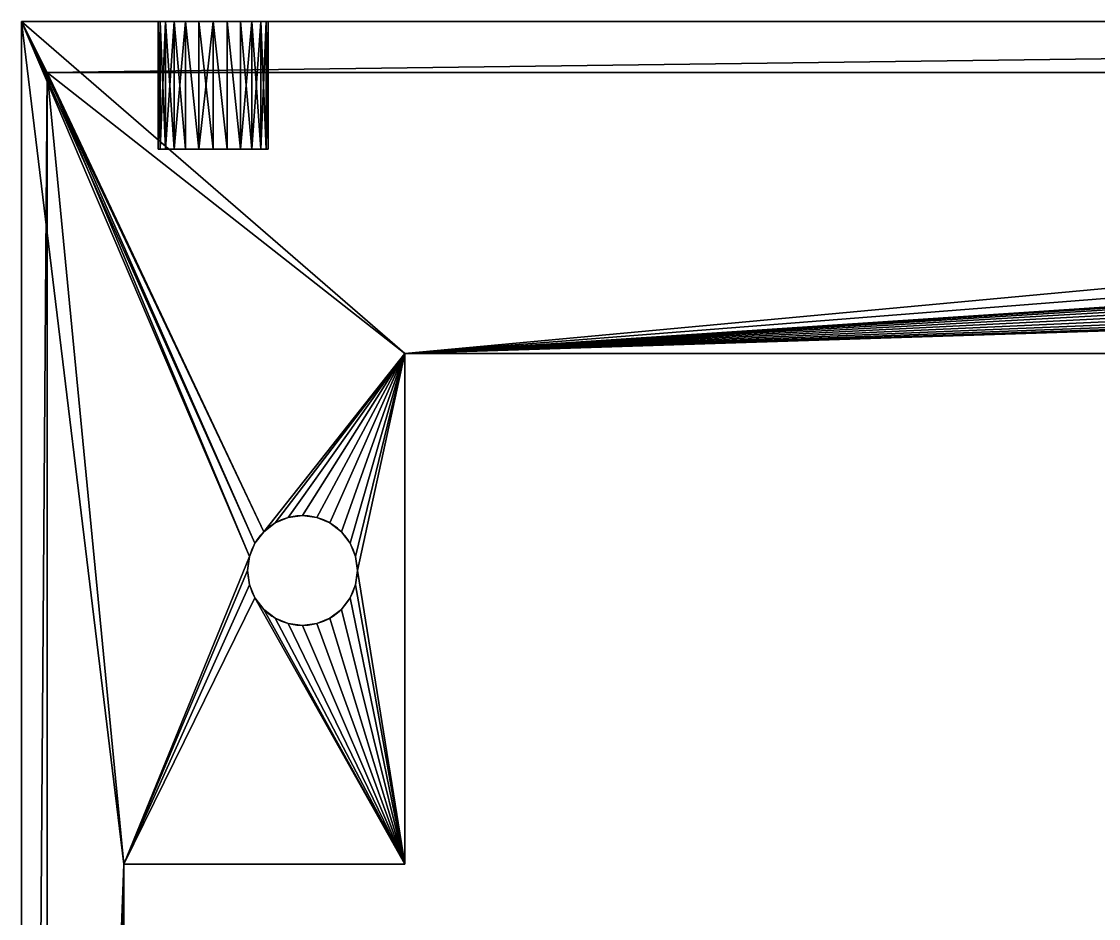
# Model space of a CAD drawing. Extents: x 0 to 155, y -2 to 138.
# Drawn here: x 0 to 42.16, y 103.38 to 138.5 of the extents above; entities that cross this region are included whole.
import ezdxf

# ---------------------------------------------------------------- set-up
doc = ezdxf.new("R2010")
doc.units = 0
doc.header["$LTSCALE"] = 25.4
doc.layers.get('0').update_dxf_attribs({"linetype": 'CONTINUOUS'})

# ---------------------------------------------------------------- blocks, each defined once
blk = doc.blocks.new('DIFFERENZA_1')
at = {"color": 0}
for p, q in [((155, 138.5), (0, 138.5)), ((0, 138.5), (0, 138.5, 16)), ((0, 138.5, 16), (155, 138.5, 16)), ((155, 138.5), (0, 138.5)), ((0, 138.5), (0, -2)), ((0, 138.5, 16), (155, 138.5, 16)), ((0, 138.5, 16), (0, -2, 16)), ((0, 138.5), (0, 138.5, 16)), ((0, 138.5), (0, -2)), ((0, 138.5, 16), (0, -2, 16)), ((5.35, 138.5, 5), (5.35, 133.5, 5)), ((5.35, 138.5, 5), (5.35, 133.5, 5)), ((5.423, 138.5, 5.556), (5.423, 133.5, 5.556)), ((5.423, 138.5, 5.556), (5.423, 133.5, 5.556)), ((5.423, 138.5, 4.444), (5.423, 133.5, 4.444)), ((5.423, 138.5, 4.444), (5.423, 133.5, 4.444)), ((5.638, 138.5, 6.075), (5.638, 133.5, 6.075)), ((5.638, 138.5, 3.925), (5.638, 133.5, 3.925)), ((5.638, 138.5, 6.075), (5.638, 133.5, 6.075)), ((5.638, 138.5, 3.925), (5.638, 133.5, 3.925)), ((5.98, 138.5, 6.52), (5.98, 133.5, 6.52)), ((5.98, 138.5, 6.52), (5.98, 133.5, 6.52)), ((5.98, 138.5, 3.48), (5.98, 133.5, 3.48)), ((5.98, 138.5, 3.48), (5.98, 133.5, 3.48)), ((6.425, 138.5, 6.862), (6.425, 133.5, 6.862)), ((6.425, 138.5, 3.138), (6.425, 133.5, 3.138)), ((6.425, 138.5, 6.862), (6.425, 133.5, 6.862)), ((6.425, 138.5, 3.138), (6.425, 133.5, 3.138)), ((6.944, 138.5, 7.077), (6.944, 133.5, 7.077)), ((6.944, 138.5, 7.077), (6.944, 133.5, 7.077)), ((6.944, 138.5, 2.923), (6.944, 133.5, 2.923)), ((6.944, 138.5, 2.923), (6.944, 133.5, 2.923)), ((7.5, 138.5, 7.15), (7.5, 133.5, 7.15)), ((7.5, 138.5, 7.15), (7.5, 133.5, 7.15)), ((7.5, 138.5, 2.85), (7.5, 133.5, 2.85)), ((7.5, 138.5, 2.85), (7.5, 133.5, 2.85)), ((8.056, 138.5, 2.923), (8.056, 133.5, 2.923)), ((8.056, 138.5, 7.077), (8.056, 133.5, 7.077)), ((8.056, 138.5, 2.923), (8.056, 133.5, 2.923)), ((8.056, 138.5, 7.077), (8.056, 133.5, 7.077)), ((8.575, 138.5, 3.138), (8.575, 133.5, 3.138)), ((8.575, 138.5, 3.138), (8.575, 133.5, 3.138)), ((8.575, 138.5, 6.862), (8.575, 133.5, 6.862)), ((8.575, 138.5, 6.862), (8.575, 133.5, 6.862)), ((9.02, 138.5, 3.48), (9.02, 133.5, 3.48)), ((9.02, 138.5, 3.48), (9.02, 133.5, 3.48)), ((9.02, 138.5, 6.52), (9.02, 133.5, 6.52)), ((9.02, 138.5, 6.52), (9.02, 133.5, 6.52)), ((9.362, 138.5, 3.925), (9.362, 133.5, 3.925)), ((9.362, 138.5, 3.925), (9.362, 133.5, 3.925)), ((9.362, 138.5, 6.075), (9.362, 133.5, 6.075)), ((9.362, 138.5, 6.075), (9.362, 133.5, 6.075)), ((9.577, 138.5, 4.444), (9.577, 133.5, 4.444)), ((9.577, 138.5, 5.556), (9.577, 133.5, 5.556)), ((9.577, 138.5, 5.556), (9.577, 133.5, 5.556)), ((9.577, 138.5, 4.444), (9.577, 133.5, 4.444)), ((9.65, 138.5, 5), (9.65, 133.5, 5)), ((9.65, 138.5, 5), (9.65, 133.5, 5)), ((1, 3, 10), (1, 136.5, 10)), ((1, 136.5, 16), (1, 136.5, 10)), ((1, 136.5, 16), (1, 3, 16)), ((1, 136.5, 10), (155, 136.5, 10)), ((1, 3, 10), (1, 136.5, 10)), ((1, 136.5, 16), (1, 3, 16)), ((1, 136.5, 16), (155, 136.5, 16)), ((1, 136.5, 16), (155, 136.5, 16)), ((1, 136.5, 16), (1, 136.5, 10)), ((1, 136.5, 10), (155, 136.5, 10)), ((15, 105.5, 10), (15, 125.5, 10)), ((15, 105.5), (15, 125.5)), ((15, 125.5, 10), (15, 125.5)), ((15, 105.5, 10), (15, 125.5, 10)), ((15, 125.5, 10), (155, 125.5, 10)), ((15, 125.5, 10), (155, 125.5, 10)), ((15, 125.5, 10), (15, 125.5)), ((15, 125.5), (155, 125.5)), ((15, 125.5), (155, 125.5)), ((15, 105.5), (15, 125.5)), ((10.444, 119.077), (9.925, 118.862)), ((10.444, 119.077), (9.925, 118.862)), ((11, 119.15), (10.444, 119.077)), ((11, 119.15), (10.444, 119.077)), ((10.444, 119.077, 10), (10.444, 119.077)), ((10.444, 119.077, 10), (10.444, 119.077)), ((11.556, 119.077), (11, 119.15)), ((11, 119.15, 10), (11, 119.15)), ((11, 119.15, 10), (11, 119.15)), ((11.556, 119.077), (11, 119.15)), ((12.075, 118.862), (11.556, 119.077)), ((11.556, 119.077, 10), (11.556, 119.077)), ((12.075, 118.862), (11.556, 119.077)), ((11.556, 119.077, 10), (11.556, 119.077)), ((9.48, 118.52), (9.138, 118.075)), ((9.48, 118.52), (9.138, 118.075)), ((9.925, 118.862), (9.48, 118.52)), ((9.925, 118.862), (9.48, 118.52)), ((9.48, 118.52, 10), (9.48, 118.52)), ((9.48, 118.52, 10), (9.48, 118.52)), ((9.925, 118.862, 10), (9.925, 118.862)), ((9.925, 118.862, 10), (9.925, 118.862)), ((12.52, 118.52), (12.075, 118.862)), ((12.075, 118.862, 10), (12.075, 118.862)), ((12.52, 118.52), (12.075, 118.862)), ((12.075, 118.862, 10), (12.075, 118.862)), ((12.862, 118.075), (12.52, 118.52)), ((12.52, 118.52, 10), (12.52, 118.52)), ((12.52, 118.52, 10), (12.52, 118.52)), ((12.862, 118.075), (12.52, 118.52)), ((9.138, 118.075), (8.923, 117.556)), ((9.138, 118.075), (8.923, 117.556)), ((9.138, 118.075, 10), (9.138, 118.075)), ((9.138, 118.075, 10), (9.138, 118.075)), ((13.077, 117.556), (12.862, 118.075)), ((12.862, 118.075, 10), (12.862, 118.075)), ((13.077, 117.556), (12.862, 118.075)), ((12.862, 118.075, 10), (12.862, 118.075)), ((8.923, 117.556), (8.85, 117)), ((8.923, 117.556), (8.85, 117)), ((8.923, 117.556, 10), (8.923, 117.556)), ((8.923, 117.556, 10), (8.923, 117.556)), ((13.15, 117), (13.077, 117.556)), ((13.077, 117.556, 10), (13.077, 117.556)), ((13.077, 117.556, 10), (13.077, 117.556)), ((13.15, 117), (13.077, 117.556)), ((8.85, 117), (8.923, 116.444)), ((8.85, 117), (8.923, 116.444)), ((8.85, 117, 10), (8.85, 117)), ((8.85, 117, 10), (8.85, 117)), ((13.077, 116.444), (13.15, 117)), ((13.077, 116.444), (13.15, 117)), ((13.15, 117, 10), (13.15, 117)), ((13.15, 117, 10), (13.15, 117)), ((8.923, 116.444), (9.138, 115.925)), ((8.923, 116.444, 10), (8.923, 116.444)), ((8.923, 116.444), (9.138, 115.925)), ((8.923, 116.444, 10), (8.923, 116.444)), ((12.862, 115.925), (13.077, 116.444)), ((12.862, 115.925), (13.077, 116.444)), ((13.077, 116.444, 10), (13.077, 116.444)), ((13.077, 116.444, 10), (13.077, 116.444)), ((9.138, 115.925), (9.48, 115.48)), ((9.138, 115.925, 10), (9.138, 115.925)), ((9.138, 115.925), (9.48, 115.48)), ((9.138, 115.925, 10), (9.138, 115.925)), ((12.52, 115.48), (12.862, 115.925)), ((12.52, 115.48), (12.862, 115.925)), ((12.862, 115.925, 10), (12.862, 115.925)), ((12.862, 115.925, 10), (12.862, 115.925)), ((9.48, 115.48), (9.925, 115.138)), ((9.48, 115.48), (9.925, 115.138)), ((9.48, 115.48, 10), (9.48, 115.48)), ((9.48, 115.48, 10), (9.48, 115.48)), ((9.925, 115.138), (10.444, 114.923)), ((9.925, 115.138, 10), (9.925, 115.138)), ((9.925, 115.138), (10.444, 114.923)), ((9.925, 115.138, 10), (9.925, 115.138)), ((11.556, 114.923), (12.075, 115.138)), ((11.556, 114.923), (12.075, 115.138)), ((12.075, 115.138), (12.52, 115.48)), ((12.075, 115.138), (12.52, 115.48)), ((12.075, 115.138, 10), (12.075, 115.138)), ((12.075, 115.138, 10), (12.075, 115.138)), ((12.52, 115.48, 10), (12.52, 115.48)), ((12.52, 115.48, 10), (12.52, 115.48)), ((10.444, 114.923), (11, 114.85)), ((10.444, 114.923, 10), (10.444, 114.923)), ((10.444, 114.923), (11, 114.85)), ((10.444, 114.923, 10), (10.444, 114.923)), ((11, 114.85), (11.556, 114.923)), ((11, 114.85), (11.556, 114.923)), ((11, 114.85, 10), (11, 114.85)), ((11, 114.85, 10), (11, 114.85)), ((11.556, 114.923, 10), (11.556, 114.923)), ((11.556, 114.923, 10), (11.556, 114.923)), ((4, 105.5, 10), (4, 105.5)), ((4, 105.5, 10), (4, 21, 10)), ((4, 21), (4, 105.5)), ((4, 105.5, 10), (15, 105.5, 10)), ((4, 105.5, 10), (4, 105.5)), ((4, 105.5), (15, 105.5)), ((4, 105.5, 10), (4, 21, 10)), ((4, 105.5, 10), (15, 105.5, 10)), ((4, 105.5), (15, 105.5)), ((4, 21), (4, 105.5)), ((15, 105.5, 10), (15, 105.5)), ((15, 105.5, 10), (15, 105.5))]:
    blk.add_line(p, q, dxfattribs=at)
at = {"color": 0, "extrusion": (0, -1, 0)}
for centre in [(7.5, 5, -138.5), (7.5, 5, -138.5), (7.5, 5, -138.5), (7.5, 5, -138.5), (7.5, 5, -138.5), (7.5, 5, -138.5), (7.5, 5, -138.5), (7.5, 5, -138.5), (7.5, 5, -138.5), (7.5, 5, -138.5), (7.5, 5, -138.5), (7.5, 5, -138.5), (7.5, 5, -138.5), (7.5, 5, -138.5), (7.5, 5, -138.5), (7.5, 5, -138.5), (7.5, 5, -138.5), (7.5, 5, -138.5), (7.5, 5, -138.5), (7.5, 5, -138.5), (7.5, 5, -138.5), (7.5, 5, -138.5), (7.5, 5, -138.5), (7.5, 5, -138.5), (7.5, 5, -138.5), (7.5, 5, -133.5), (7.5, 5, -133.5), (7.5, 5, -133.5), (7.5, 5, -133.5), (7.5, 5, -133.5), (7.5, 5, -133.5), (7.5, 5, -133.5), (7.5, 5, -133.5), (7.5, 5, -133.5), (7.5, 5, -133.5), (7.5, 5, -133.5), (7.5, 5, -133.5), (7.5, 5, -133.5), (7.5, 5, -133.5), (7.5, 5, -133.5), (7.5, 5, -133.5), (7.5, 5, -133.5), (7.5, 5, -133.5), (7.5, 5, -133.5), (7.5, 5, -133.5), (7.5, 5, -133.5), (7.5, 5, -133.5), (7.5, 5, -133.5), (7.5, 5, -133.5), (7.5, 5, -133.5)]:
    blk.add_circle(centre, 2.15, dxfattribs=at)
at = {"color": 0, "extrusion": (-4.5764e-15, -6.94399e-15, -1)}
blk.add_circle((-11, 117, -10), 2.15, dxfattribs=at)
blk.add_circle((-11, 117, -10), 2.15, dxfattribs=at)
blk.add_circle((-11, 117, -10), 2.15, dxfattribs=at)
blk.add_circle((-11, 117, -10), 2.15, dxfattribs=at)
blk.add_circle((-11, 117, -10), 2.15, dxfattribs=at)
blk.add_circle((-11, 117, -10), 2.15, dxfattribs=at)
blk.add_circle((-11, 117, -10), 2.15, dxfattribs=at)
blk.add_circle((-11, 117, -10), 2.15, dxfattribs=at)
blk.add_circle((-11, 117, -10), 2.15, dxfattribs=at)
blk.add_circle((-11, 117, -10), 2.15, dxfattribs=at)
blk.add_circle((-11, 117, -10), 2.15, dxfattribs=at)
blk.add_circle((-11, 117, -10), 2.15, dxfattribs=at)
blk.add_circle((-11, 117, -10), 2.15, dxfattribs=at)
blk.add_circle((-11, 117, -10), 2.15, dxfattribs=at)
blk.add_circle((-11, 117, -10), 2.15, dxfattribs=at)
blk.add_circle((-11, 117, -10), 2.15, dxfattribs=at)
blk.add_circle((-11, 117, -10), 2.15, dxfattribs=at)
blk.add_circle((-11, 117, -10), 2.15, dxfattribs=at)
blk.add_circle((-11, 117, -10), 2.15, dxfattribs=at)
blk.add_circle((-11, 117, -10), 2.15, dxfattribs=at)
blk.add_circle((-11, 117, -10), 2.15, dxfattribs=at)
blk.add_circle((-11, 117, -10), 2.15, dxfattribs=at)
blk.add_circle((-11, 117, -10), 2.15, dxfattribs=at)
blk.add_circle((-11, 117, -10), 2.15, dxfattribs=at)
blk.add_circle((-11, 117, -10), 2.15, dxfattribs=at)
at = {"color": 0}
mesh = blk.add_polyface(dxfattribs=at)
corners = [(8.056, 138.5, 2.923), (77.5, 138.5, 2.85), (7.5, 138.5, 2.85), (76.944, 138.5, 2.923), (8.575, 138.5, 3.138), (76.425, 138.5, 3.138), (9.02, 138.5, 3.48), (75.98, 138.5, 3.48), (75.638, 138.5, 3.925), (9.362, 138.5, 3.925), (9.577, 138.5, 4.444), (75.423, 138.5, 4.444), (9.65, 138.5, 5), (75.35, 138.5, 5), (75.423, 138.5, 5.556), (9.577, 138.5, 5.556), (9.362, 138.5, 6.075), (75.638, 138.5, 6.075), (9.02, 138.5, 6.52), (75.98, 138.5, 6.52), (8.575, 138.5, 6.862), (76.425, 138.5, 6.862), (8.056, 138.5, 7.077), (76.944, 138.5, 7.077), (7.5, 138.5, 7.15), (77.5, 138.5, 7.15), (0, 138.5), (155, 138.5), (6.944, 138.5, 2.923), (6.425, 138.5, 3.138), (5.98, 138.5, 3.48), (5.638, 138.5, 3.925), (0, 138.5, 16), (145, 138.5, 2.85), (5.423, 138.5, 4.444), (5.35, 138.5, 5), (5.423, 138.5, 5.556), (5.638, 138.5, 6.075), (5.98, 138.5, 6.52), (6.425, 138.5, 6.862), (6.944, 138.5, 7.077), (145, 138.5, 7.15), (146.862, 138.5, 3.925), (155, 138.5, 16), (146.52, 138.5, 3.48), (146.075, 138.5, 3.138), (145.556, 138.5, 2.923), (147.077, 138.5, 4.444), (147.15, 138.5, 5), (147.077, 138.5, 5.556), (146.862, 138.5, 6.075), (146.52, 138.5, 6.52), (146.075, 138.5, 6.862), (145.556, 138.5, 7.077), (144.444, 138.5, 2.923), (78.056, 138.5, 2.923), (143.925, 138.5, 3.138), (78.575, 138.5, 3.138), (143.48, 138.5, 3.48), (79.02, 138.5, 3.48), (143.138, 138.5, 3.925), (79.362, 138.5, 3.925), (142.923, 138.5, 4.444), (79.577, 138.5, 4.444), (142.85, 138.5, 5), (79.65, 138.5, 5), (79.577, 138.5, 5.556), (142.923, 138.5, 5.556), (79.362, 138.5, 6.075), (143.138, 138.5, 6.075), (79.02, 138.5, 6.52), (143.48, 138.5, 6.52), (78.575, 138.5, 6.862), (143.925, 138.5, 6.862), (144.444, 138.5, 7.077), (78.056, 138.5, 7.077)]
mesh.append_faces([[corners[k] for k in face] for face in [(0, 1, 2), (1, 0, 3), (3, 4, 5), (5, 6, 7), (7, 6, 8), (8, 10, 11), (11, 12, 13), (13, 12, 14), (14, 16, 17), (17, 18, 19), (19, 20, 21), (21, 22, 23), (23, 24, 25), (26, 2, 27), (2, 26, 28), (28, 26, 29), (29, 26, 30), (30, 26, 31), (31, 32, 34), (34, 32, 35), (35, 32, 36), (36, 32, 37), (37, 32, 38), (38, 32, 39), (39, 32, 40), (40, 32, 24), (27, 42, 43), (42, 27, 44), (44, 27, 45), (45, 27, 46), (46, 27, 33), (43, 41, 32), (33, 1, 54), (54, 55, 56), (56, 57, 58), (58, 59, 60), (60, 61, 62), (62, 63, 64), (64, 66, 67), (67, 68, 69), (69, 70, 71), (71, 72, 73), (73, 72, 74), (74, 25, 41)]], dxfattribs={"vtx0": -1, "vtx1": -1, "color": 0})
mesh.append_faces([[corners[k] for k in face] for face in [(27, 2, 33), (24, 32, 41), (1, 33, 2), (41, 25, 24)]], dxfattribs={"vtx0": -1, "vtx1": -1, "vtx2": -1, "color": 0})
mesh.append_faces([[corners[k] for k in face] for face in [(3, 0, 4), (5, 4, 6), (8, 6, 9), (8, 9, 10), (11, 10, 12), (14, 12, 15), (14, 15, 16), (17, 16, 18), (19, 18, 20), (21, 20, 22), (23, 22, 24), (31, 26, 32), (43, 42, 47), (43, 47, 48), (43, 48, 49), (43, 49, 50), (43, 50, 51), (43, 51, 52), (43, 52, 53), (43, 53, 41), (54, 1, 55), (56, 55, 57), (58, 57, 59), (60, 59, 61), (62, 61, 63), (64, 63, 65), (64, 65, 66), (67, 66, 68), (69, 68, 70), (71, 70, 72), (74, 72, 75), (74, 75, 25)]], dxfattribs={"vtx0": -1, "vtx2": -1, "color": 0})
mesh = blk.add_polyface(dxfattribs=at)
corners = [(4, 105.5), (9.138, 115.925), (15, 105.5), (8.923, 116.444), (8.85, 117), (9.48, 115.48), (9.925, 115.138), (10.444, 114.923), (11, 114.85), (11.556, 114.923), (12.075, 115.138), (12.52, 115.48), (12.862, 115.925), (13.077, 116.444), (13.15, 117), (15, 125.5), (0, 138.5), (0, -2), (8.923, 117.556), (9.138, 118.075), (9.48, 118.52), (155, 138.5), (9.925, 118.862), (10.444, 119.077), (11, 119.15), (11.556, 119.077), (12.075, 118.862), (12.52, 118.52), (12.862, 118.075), (13.077, 117.556), (136.944, 133.577), (136.425, 133.362), (135.98, 133.02), (135.638, 132.575), (135.423, 132.056), (135.35, 131.5), (137.5, 133.65), (138.056, 133.577), (138.575, 133.362), (139.02, 133.02), (139.362, 132.575), (139.577, 132.056), (139.65, 131.5), (136.944, 129.423), (155, 125.5), (136.425, 129.638), (135.98, 129.98), (135.638, 130.425), (135.423, 130.944), (137.5, 129.35), (138.056, 129.423), (138.575, 129.638), (139.02, 129.98), (139.362, 130.425), (139.577, 130.944), (4, 21), (8.923, 9.556), (8.85, 9), (9.138, 10.075), (15, 21), (9.48, 10.52), (9.925, 10.862), (10.444, 11.077), (11, 11.15), (11.556, 11.077), (12.075, 10.862), (12.52, 10.52), (12.862, 10.075), (13.077, 9.556), (13.15, 9), (15, 13.8), (132.5, 13.8), (135.638, 10.075), (132.5, 3), (135.98, 10.52), (136.425, 10.862), (142.5, 13.8), (135.423, 9.556), (135.35, 9), (136.944, 11.077), (137.5, 11.15), (138.056, 11.077), (138.575, 10.862), (139.02, 10.52), (139.362, 10.075), (139.577, 9.556), (139.65, 9), (11, 6.85), (155, -2), (10.444, 6.923), (9.925, 7.138), (9.48, 7.48), (9.138, 7.925), (8.923, 8.444), (11.556, 6.923), (12.075, 7.138), (12.52, 7.48), (82.769, 3), (12.862, 7.925), (13.077, 8.444), (82.769, 13.8), (142.5, 3), (136.425, 7.138), (135.98, 7.48), (135.638, 7.925), (135.423, 8.444), (136.944, 6.923), (137.5, 6.85), (138.056, 6.923), (138.575, 7.138), (139.02, 7.48), (139.362, 7.925), (139.577, 8.444), (155, 3)]
mesh.append_faces([[corners[k] for k in face] for face in [(97, 70, 100), (88, 101, 113)]], dxfattribs={"vtx0": -1, "color": 0})
mesh.append_faces([[corners[k] for k in face] for face in [(0, 1, 2), (1, 0, 3), (3, 0, 4), (2, 14, 15), (16, 0, 17), (18, 16, 19), (19, 16, 20), (20, 15, 22), (22, 15, 23), (23, 15, 24), (24, 15, 25), (25, 15, 26), (26, 15, 27), (27, 15, 28), (28, 15, 29), (29, 15, 14), (30, 21, 36), (36, 21, 37), (37, 21, 38), (38, 21, 39), (39, 21, 40), (40, 21, 41), (41, 21, 42), (15, 43, 44), (43, 15, 45), (45, 15, 46), (46, 15, 47), (47, 15, 48), (48, 15, 35), (44, 42, 21), (56, 55, 58), (58, 59, 60), (60, 59, 61), (61, 59, 62), (62, 59, 63), (63, 59, 64), (64, 59, 65), (65, 59, 66), (66, 59, 67), (67, 59, 68), (68, 59, 69), (71, 72, 73), (72, 71, 74), (74, 71, 75), (75, 76, 79), (79, 76, 80), (80, 76, 81), (81, 76, 82), (82, 76, 83), (83, 76, 84), (84, 76, 85), (85, 76, 86), (17, 87, 88), (87, 17, 89), (89, 17, 90), (90, 17, 91), (91, 17, 92), (92, 17, 93), (55, 17, 0), (93, 55, 57), (102, 73, 103), (103, 73, 104), (104, 73, 105), (105, 73, 78), (101, 86, 76)]], dxfattribs={"vtx0": -1, "vtx1": -1, "color": 0})
mesh.append_faces([[corners[k] for k in face] for face in [(0, 16, 18), (20, 16, 15), (15, 21, 30), (93, 17, 55), (88, 96, 97), (97, 69, 70), (88, 73, 101), (101, 73, 102)]], dxfattribs={"vtx0": -1, "vtx1": -1, "vtx2": -1, "color": 0})
mesh.append_faces([[corners[k] for k in face] for face in [(2, 1, 5), (2, 5, 6), (2, 6, 7), (2, 7, 8), (2, 8, 9), (2, 9, 10), (2, 10, 11), (2, 11, 12), (2, 12, 13), (2, 13, 14), (15, 16, 21), (0, 18, 4), (15, 30, 31), (15, 31, 32), (15, 32, 33), (15, 33, 34), (15, 34, 35), (44, 43, 49), (44, 49, 50), (44, 50, 51), (44, 51, 52), (44, 52, 53), (44, 53, 54), (44, 54, 42), (55, 56, 57), (58, 55, 59), (69, 59, 70), (75, 71, 76), (73, 72, 77), (73, 77, 78), (88, 87, 94), (88, 94, 95), (88, 95, 96), (97, 96, 98), (97, 98, 99), (97, 99, 69), (88, 97, 73), (101, 102, 106), (101, 106, 107), (101, 107, 108), (101, 108, 109), (101, 109, 110), (101, 110, 111), (101, 111, 112), (101, 112, 86)]], dxfattribs={"vtx0": -1, "vtx2": -1, "color": 0})
mesh = blk.add_polyface(dxfattribs=at)
corners = [(0, -2, 16), (1, 3, 16), (1, 136.5, 16), (155, -2, 16), (155, 3, 16), (0, 138.5, 16), (155, 138.5, 16), (155, 136.5, 16)]
mesh.append_faces([[corners[k] for k in face] for face in [(1, 3, 4), (6, 2, 7)]], dxfattribs={"vtx0": -1, "color": 0})
mesh.append_faces([[corners[k] for k in face] for face in [(5, 2, 6)]], dxfattribs={"vtx0": -1, "vtx1": -1, "color": 0})
mesh.append_faces([[corners[k] for k in face] for face in [(0, 1, 2), (1, 0, 3), (2, 5, 0)]], dxfattribs={"vtx0": -1, "vtx2": -1, "color": 0})
mesh = blk.add_polyface(dxfattribs=at)
corners = [(0, -2, 16), (0, 23.455, 5.414), (0, 23.4, 5), (0, 23.614, 5.8), (0, 23.869, 6.131), (0, 24.2, 6.386), (0, 24.586, 6.545), (0, 25, 6.6), (0, 138.5, 16), (0, 25.414, 6.545), (0, 25.8, 6.386), (0, 26.131, 6.131), (0, 26.386, 5.8), (0, 26.545, 5.414), (0, 26.6, 5), (0, 45, 6.6), (0, 44.586, 6.545), (0, 44.2, 6.386), (0, 43.869, 6.131), (0, 43.614, 5.8), (0, 43.455, 5.414), (0, 43.4, 5), (0, 45.414, 6.545), (0, 45.8, 6.386), (0, 46.131, 6.131), (0, 46.386, 5.8), (0, 46.545, 5.414), (0, 46.6, 5), (0, 98.086, 6.545), (0, 97.7, 6.386), (0, 97.369, 6.131), (0, 97.114, 5.8), (0, 96.955, 5.414), (0, 96.9, 5), (0, 98.5, 6.6), (0, 98.914, 6.545), (0, 99.3, 6.386), (0, 99.631, 6.131), (0, 99.886, 5.8), (0, 100.045, 5.414), (0, 100.1, 5), (0, -2), (0, 25, 3.4), (0, 138.5), (0, 24.586, 3.455), (0, 24.2, 3.614), (0, 23.869, 3.869), (0, 23.614, 4.2), (0, 23.455, 4.586), (0, 25.414, 3.455), (0, 25.8, 3.614), (0, 26.131, 3.869), (0, 45, 3.4), (0, 26.386, 4.2), (0, 26.545, 4.586), (0, 44.586, 3.455), (0, 44.2, 3.614), (0, 43.869, 3.869), (0, 43.614, 4.2), (0, 43.455, 4.586), (0, 45.414, 3.455), (0, 45.8, 3.614), (0, 46.131, 3.869), (0, 46.386, 4.2), (0, 46.545, 4.586), (0, 98.5, 3.4), (0, 98.086, 3.455), (0, 97.7, 3.614), (0, 97.369, 3.869), (0, 97.114, 4.2), (0, 96.955, 4.586), (0, 98.914, 3.455), (0, 99.3, 3.614), (0, 99.631, 3.869), (0, 99.886, 4.2), (0, 100.045, 4.586)]
mesh.append_faces([[corners[k] for k in face] for face in [(1, 0, 3), (3, 0, 4), (4, 0, 5), (5, 0, 6), (6, 0, 7), (7, 8, 9), (9, 8, 10), (10, 8, 11), (11, 8, 12), (12, 8, 13), (13, 8, 14), (15, 8, 22), (22, 8, 23), (23, 8, 24), (24, 8, 25), (25, 8, 26), (26, 8, 27), (28, 8, 34), (34, 8, 35), (35, 8, 36), (36, 8, 37), (37, 8, 38), (38, 8, 39), (39, 8, 40), (41, 42, 43), (42, 41, 44), (44, 41, 45), (45, 0, 46), (46, 0, 47), (47, 0, 48), (48, 0, 2), (52, 14, 55), (55, 14, 56), (56, 14, 57), (57, 14, 58), (58, 14, 59), (59, 14, 21), (65, 27, 66), (66, 27, 67), (67, 27, 68), (68, 27, 69), (69, 27, 70), (70, 27, 33), (43, 40, 8)]], dxfattribs={"vtx0": -1, "vtx1": -1, "color": 0})
mesh.append_faces([[corners[k] for k in face] for face in [(14, 8, 15), (27, 8, 28), (43, 51, 52), (43, 27, 65)]], dxfattribs={"vtx0": -1, "vtx1": -1, "vtx2": -1, "color": 0})
mesh.append_faces([[corners[k] for k in face] for face in [(0, 1, 2), (7, 0, 8), (14, 15, 16), (14, 16, 17), (14, 17, 18), (14, 18, 19), (14, 19, 20), (14, 20, 21), (27, 28, 29), (27, 29, 30), (27, 30, 31), (27, 31, 32), (27, 32, 33), (45, 41, 0), (43, 42, 49), (43, 49, 50), (43, 50, 51), (52, 51, 53), (52, 53, 54), (52, 54, 14), (43, 52, 60), (43, 60, 61), (43, 61, 62), (43, 62, 63), (43, 63, 64), (43, 64, 27), (43, 65, 71), (43, 71, 72), (43, 72, 73), (43, 73, 74), (43, 74, 75), (43, 75, 40)]], dxfattribs={"vtx0": -1, "vtx2": -1, "color": 0})
mesh = blk.add_polyface(dxfattribs=at)
corners = [(5.35, 138.5, 5), (5.423, 133.5, 5.556), (5.35, 133.5, 5), (5.423, 138.5, 5.556)]
mesh.append_faces([[corners[k] for k in face] for face in [(0, 1, 2), (1, 0, 3)]], dxfattribs={"vtx0": -1, "color": 0})
mesh = blk.add_polyface(dxfattribs=at)
corners = [(5.423, 138.5, 4.444), (5.35, 133.5, 5), (5.423, 133.5, 4.444), (5.35, 138.5, 5)]
mesh.append_faces([[corners[k] for k in face] for face in [(0, 1, 2), (1, 0, 3)]], dxfattribs={"vtx0": -1, "color": 0})
mesh = blk.add_polyface(dxfattribs=at)
corners = [(5.423, 138.5, 5.556), (5.638, 133.5, 6.075), (5.423, 133.5, 5.556), (5.638, 138.5, 6.075)]
mesh.append_faces([[corners[k] for k in face] for face in [(0, 1, 2), (1, 0, 3)]], dxfattribs={"vtx0": -1, "color": 0})
mesh = blk.add_polyface(dxfattribs=at)
corners = [(5.638, 138.5, 3.925), (5.423, 133.5, 4.444), (5.638, 133.5, 3.925), (5.423, 138.5, 4.444)]
mesh.append_faces([[corners[k] for k in face] for face in [(0, 1, 2), (1, 0, 3)]], dxfattribs={"vtx0": -1, "color": 0})
mesh = blk.add_polyface(dxfattribs=at)
corners = [(5.638, 138.5, 6.075), (5.98, 133.5, 6.52), (5.638, 133.5, 6.075), (5.98, 138.5, 6.52)]
mesh.append_faces([[corners[k] for k in face] for face in [(0, 1, 2), (1, 0, 3)]], dxfattribs={"vtx0": -1, "color": 0})
mesh = blk.add_polyface(dxfattribs=at)
corners = [(5.98, 138.5, 3.48), (5.638, 133.5, 3.925), (5.98, 133.5, 3.48), (5.638, 138.5, 3.925)]
mesh.append_faces([[corners[k] for k in face] for face in [(0, 1, 2), (1, 0, 3)]], dxfattribs={"vtx0": -1, "color": 0})
mesh = blk.add_polyface(dxfattribs=at)
corners = [(5.98, 138.5, 6.52), (6.425, 133.5, 6.862), (5.98, 133.5, 6.52), (6.425, 138.5, 6.862)]
mesh.append_faces([[corners[k] for k in face] for face in [(0, 1, 2), (1, 0, 3)]], dxfattribs={"vtx0": -1, "color": 0})
mesh = blk.add_polyface(dxfattribs=at)
corners = [(5.98, 133.5, 3.48), (6.425, 138.5, 3.138), (5.98, 138.5, 3.48), (6.425, 133.5, 3.138)]
mesh.append_faces([[corners[k] for k in face] for face in [(0, 1, 2), (1, 0, 3)]], dxfattribs={"vtx0": -1, "color": 0})
mesh = blk.add_polyface(dxfattribs=at)
corners = [(6.425, 138.5, 6.862), (6.944, 133.5, 7.077), (6.425, 133.5, 6.862), (6.944, 138.5, 7.077)]
mesh.append_faces([[corners[k] for k in face] for face in [(0, 1, 2), (1, 0, 3)]], dxfattribs={"vtx0": -1, "color": 0})
mesh = blk.add_polyface(dxfattribs=at)
corners = [(6.944, 133.5, 2.923), (6.425, 138.5, 3.138), (6.425, 133.5, 3.138), (6.944, 138.5, 2.923)]
mesh.append_faces([[corners[k] for k in face] for face in [(0, 1, 2), (1, 0, 3)]], dxfattribs={"vtx0": -1, "color": 0})
mesh = blk.add_polyface(dxfattribs=at)
corners = [(7.5, 138.5, 7.15), (6.944, 133.5, 7.077), (6.944, 138.5, 7.077), (7.5, 133.5, 7.15)]
mesh.append_faces([[corners[k] for k in face] for face in [(0, 1, 2), (1, 0, 3)]], dxfattribs={"vtx0": -1, "color": 0})
mesh = blk.add_polyface(dxfattribs=at)
corners = [(7.5, 133.5, 2.85), (6.944, 138.5, 2.923), (6.944, 133.5, 2.923), (7.5, 138.5, 2.85)]
mesh.append_faces([[corners[k] for k in face] for face in [(0, 1, 2), (1, 0, 3)]], dxfattribs={"vtx0": -1, "color": 0})
mesh = blk.add_polyface(dxfattribs=at)
corners = [(7.5, 138.5, 7.15), (8.056, 133.5, 7.077), (7.5, 133.5, 7.15), (8.056, 138.5, 7.077)]
mesh.append_faces([[corners[k] for k in face] for face in [(0, 1, 2), (1, 0, 3)]], dxfattribs={"vtx0": -1, "color": 0})
mesh = blk.add_polyface(dxfattribs=at)
corners = [(8.056, 133.5, 2.923), (7.5, 138.5, 2.85), (7.5, 133.5, 2.85), (8.056, 138.5, 2.923)]
mesh.append_faces([[corners[k] for k in face] for face in [(0, 1, 2), (1, 0, 3)]], dxfattribs={"vtx0": -1, "color": 0})
mesh = blk.add_polyface(dxfattribs=at)
corners = [(8.575, 133.5, 3.138), (8.056, 138.5, 2.923), (8.056, 133.5, 2.923), (8.575, 138.5, 3.138)]
mesh.append_faces([[corners[k] for k in face] for face in [(0, 1, 2), (1, 0, 3)]], dxfattribs={"vtx0": -1, "color": 0})
mesh = blk.add_polyface(dxfattribs=at)
corners = [(8.056, 138.5, 7.077), (8.575, 133.5, 6.862), (8.056, 133.5, 7.077), (8.575, 138.5, 6.862)]
mesh.append_faces([[corners[k] for k in face] for face in [(0, 1, 2), (1, 0, 3)]], dxfattribs={"vtx0": -1, "color": 0})
mesh = blk.add_polyface(dxfattribs=at)
corners = [(9.02, 133.5, 3.48), (8.575, 138.5, 3.138), (8.575, 133.5, 3.138), (9.02, 138.5, 3.48)]
mesh.append_faces([[corners[k] for k in face] for face in [(0, 1, 2), (1, 0, 3)]], dxfattribs={"vtx0": -1, "color": 0})
mesh = blk.add_polyface(dxfattribs=at)
corners = [(9.02, 138.5, 6.52), (8.575, 133.5, 6.862), (8.575, 138.5, 6.862), (9.02, 133.5, 6.52)]
mesh.append_faces([[corners[k] for k in face] for face in [(0, 1, 2), (1, 0, 3)]], dxfattribs={"vtx0": -1, "color": 0})
mesh = blk.add_polyface(dxfattribs=at)
corners = [(9.362, 138.5, 3.925), (9.02, 133.5, 3.48), (9.362, 133.5, 3.925), (9.02, 138.5, 3.48)]
mesh.append_faces([[corners[k] for k in face] for face in [(0, 1, 2), (1, 0, 3)]], dxfattribs={"vtx0": -1, "color": 0})
mesh = blk.add_polyface(dxfattribs=at)
corners = [(9.02, 138.5, 6.52), (9.362, 133.5, 6.075), (9.02, 133.5, 6.52), (9.362, 138.5, 6.075)]
mesh.append_faces([[corners[k] for k in face] for face in [(0, 1, 2), (1, 0, 3)]], dxfattribs={"vtx0": -1, "color": 0})
mesh = blk.add_polyface(dxfattribs=at)
corners = [(9.577, 138.5, 4.444), (9.362, 133.5, 3.925), (9.577, 133.5, 4.444), (9.362, 138.5, 3.925)]
mesh.append_faces([[corners[k] for k in face] for face in [(0, 1, 2), (1, 0, 3)]], dxfattribs={"vtx0": -1, "color": 0})
mesh = blk.add_polyface(dxfattribs=at)
corners = [(9.362, 138.5, 6.075), (9.577, 133.5, 5.556), (9.362, 133.5, 6.075), (9.577, 138.5, 5.556)]
mesh.append_faces([[corners[k] for k in face] for face in [(0, 1, 2), (1, 0, 3)]], dxfattribs={"vtx0": -1, "color": 0})
mesh = blk.add_polyface(dxfattribs=at)
corners = [(9.577, 138.5, 5.556), (9.65, 133.5, 5), (9.577, 133.5, 5.556), (9.65, 138.5, 5)]
mesh.append_faces([[corners[k] for k in face] for face in [(0, 1, 2), (1, 0, 3)]], dxfattribs={"vtx0": -1, "color": 0})
mesh = blk.add_polyface(dxfattribs=at)
corners = [(9.65, 138.5, 5), (9.577, 133.5, 4.444), (9.65, 133.5, 5), (9.577, 138.5, 4.444)]
mesh.append_faces([[corners[k] for k in face] for face in [(0, 1, 2), (1, 0, 3)]], dxfattribs={"vtx0": -1, "color": 0})
mesh = blk.add_polyface(dxfattribs=at)
corners = [(1, 136.5, 10), (1, 3, 16), (1, 3, 10), (1, 136.5, 16)]
mesh.append_faces([[corners[k] for k in face] for face in [(0, 1, 2), (1, 0, 3)]], dxfattribs={"vtx0": -1, "color": 0})
mesh = blk.add_polyface(dxfattribs=at)
corners = [(1, 3, 10), (4, 21, 10), (4, 105.5, 10), (8.923, 8.444, 10), (9.138, 7.925, 10), (9.48, 7.48, 10), (9.925, 7.138, 10), (10.444, 6.923, 10), (11, 6.85, 10), (82.769, 3, 10), (8.85, 9, 10), (11.556, 6.923, 10), (12.075, 7.138, 10), (12.52, 7.48, 10), (12.862, 7.925, 10), (13.077, 8.444, 10), (13.15, 9, 10), (15, 13.8, 10), (82.769, 13.8, 10), (9.138, 10.075, 10), (15, 21, 10), (8.923, 9.556, 10), (9.48, 10.52, 10), (9.925, 10.862, 10), (10.444, 11.077, 10), (11, 11.15, 10), (11.556, 11.077, 10), (12.075, 10.862, 10), (12.52, 10.52, 10), (12.862, 10.075, 10), (13.077, 9.556, 10), (8.923, 116.444, 10), (8.85, 117, 10), (9.138, 115.925, 10), (15, 105.5, 10), (9.48, 115.48, 10), (9.925, 115.138, 10), (10.444, 114.923, 10), (11, 114.85, 10), (11.556, 114.923, 10), (12.075, 115.138, 10), (12.52, 115.48, 10), (12.862, 115.925, 10), (13.077, 116.444, 10), (13.15, 117, 10), (15, 125.5, 10), (135.423, 130.944, 10), (135.35, 131.5, 10), (135.638, 130.425, 10), (135.98, 129.98, 10), (136.425, 129.638, 10), (136.944, 129.423, 10), (155, 125.5, 10), (137.5, 129.35, 10), (138.056, 129.423, 10), (138.575, 129.638, 10), (139.02, 129.98, 10), (139.362, 130.425, 10), (139.577, 130.944, 10), (139.65, 131.5, 10), (1, 136.5, 10), (155, 136.5, 10), (9.48, 118.52, 10), (9.138, 118.075, 10), (8.923, 117.556, 10), (9.925, 118.862, 10), (10.444, 119.077, 10), (11, 119.15, 10), (11.556, 119.077, 10), (12.075, 118.862, 10), (12.52, 118.52, 10), (12.862, 118.075, 10), (13.077, 117.556, 10), (136.944, 133.577, 10), (136.425, 133.362, 10), (135.98, 133.02, 10), (135.638, 132.575, 10), (135.423, 132.056, 10), (137.5, 133.65, 10), (138.056, 133.577, 10), (138.575, 133.362, 10), (139.02, 133.02, 10), (139.362, 132.575, 10), (139.577, 132.056, 10)]
mesh.append_faces([[corners[k] for k in face] for face in [(17, 9, 18)]], dxfattribs={"vtx0": -1, "color": 0})
mesh.append_faces([[corners[k] for k in face] for face in [(3, 0, 4), (4, 0, 5), (5, 0, 6), (6, 0, 7), (7, 0, 8), (8, 9, 11), (11, 9, 12), (12, 9, 13), (13, 9, 14), (14, 9, 15), (15, 9, 16), (1, 19, 20), (19, 1, 21), (21, 1, 10), (20, 16, 17), (31, 2, 33), (33, 34, 35), (35, 34, 36), (36, 34, 37), (37, 34, 38), (38, 34, 39), (39, 34, 40), (40, 34, 41), (41, 34, 42), (42, 34, 43), (43, 34, 44), (46, 45, 48), (48, 45, 49), (49, 45, 50), (50, 45, 51), (51, 52, 53), (53, 52, 54), (54, 52, 55), (55, 52, 56), (56, 52, 57), (57, 52, 58), (58, 52, 59), (60, 45, 61), (62, 60, 63), (63, 60, 64), (64, 2, 32), (45, 44, 34), (73, 45, 74), (74, 45, 75), (75, 45, 76), (76, 45, 77), (77, 45, 47), (61, 59, 52)]], dxfattribs={"vtx0": -1, "vtx1": -1, "color": 0})
mesh.append_faces([[corners[k] for k in face] for face in [(1, 0, 3), (16, 9, 17), (45, 60, 62), (64, 60, 2), (61, 45, 73)]], dxfattribs={"vtx0": -1, "vtx1": -1, "vtx2": -1, "color": 0})
mesh.append_faces([[corners[k] for k in face] for face in [(0, 1, 2), (8, 0, 9), (1, 3, 10), (20, 19, 22), (20, 22, 23), (20, 23, 24), (20, 24, 25), (20, 25, 26), (20, 26, 27), (20, 27, 28), (20, 28, 29), (20, 29, 30), (20, 30, 16), (2, 31, 32), (33, 2, 34), (45, 46, 47), (51, 45, 52), (2, 60, 0), (45, 62, 65), (45, 65, 66), (45, 66, 67), (45, 67, 68), (45, 68, 69), (45, 69, 70), (45, 70, 71), (45, 71, 72), (45, 72, 44), (61, 73, 78), (61, 78, 79), (61, 79, 80), (61, 80, 81), (61, 81, 82), (61, 82, 83), (61, 83, 59)]], dxfattribs={"vtx0": -1, "vtx2": -1, "color": 0})
mesh = blk.add_polyface(dxfattribs=at)
corners = [(155, 136.5, 16), (1, 136.5, 10), (155, 136.5, 10), (1, 136.5, 16)]
mesh.append_faces([[corners[k] for k in face] for face in [(0, 1, 2), (1, 0, 3)]], dxfattribs={"vtx0": -1, "color": 0})
mesh = blk.add_polyface(dxfattribs=at)
corners = [(6.944, 133.5, 2.923), (8.056, 133.5, 2.923), (7.5, 133.5, 2.85), (8.575, 133.5, 3.138), (6.425, 133.5, 3.138), (9.02, 133.5, 3.48), (5.98, 133.5, 3.48), (9.362, 133.5, 3.925), (5.638, 133.5, 3.925), (9.577, 133.5, 4.444), (5.423, 133.5, 4.444), (9.65, 133.5, 5), (5.35, 133.5, 5), (5.423, 133.5, 5.556), (9.577, 133.5, 5.556), (9.362, 133.5, 6.075), (5.638, 133.5, 6.075), (9.02, 133.5, 6.52), (5.98, 133.5, 6.52), (6.425, 133.5, 6.862), (8.575, 133.5, 6.862), (6.944, 133.5, 7.077), (8.056, 133.5, 7.077), (7.5, 133.5, 7.15)]
mesh.append_faces([[corners[k] for k in face] for face in [(0, 1, 2), (22, 21, 23)]], dxfattribs={"vtx0": -1, "color": 0})
mesh.append_faces([[corners[k] for k in face] for face in [(1, 0, 3), (3, 4, 5), (5, 6, 7), (7, 8, 9), (9, 10, 11), (11, 13, 14), (14, 13, 15), (15, 16, 17), (17, 19, 20), (20, 21, 22)]], dxfattribs={"vtx0": -1, "vtx1": -1, "color": 0})
mesh.append_faces([[corners[k] for k in face] for face in [(3, 0, 4), (5, 4, 6), (7, 6, 8), (9, 8, 10), (11, 10, 12), (11, 12, 13), (15, 13, 16), (17, 16, 18), (17, 18, 19), (20, 19, 21)]], dxfattribs={"vtx0": -1, "vtx2": -1, "color": 0})
mesh = blk.add_polyface(dxfattribs=at)
corners = [(15, 125.5), (15, 105.5, 10), (15, 105.5), (15, 125.5, 10)]
mesh.append_faces([[corners[k] for k in face] for face in [(0, 1, 2), (1, 0, 3)]], dxfattribs={"vtx0": -1, "color": 0})
mesh = blk.add_polyface(dxfattribs=at)
corners = [(155, 125.5), (15, 125.5, 10), (15, 125.5), (155, 125.5, 10)]
mesh.append_faces([[corners[k] for k in face] for face in [(0, 1, 2), (1, 0, 3)]], dxfattribs={"vtx0": -1, "color": 0})
mesh = blk.add_polyface(dxfattribs=at)
corners = [(10.444, 119.077), (9.925, 118.862, 10), (9.925, 118.862), (10.444, 119.077, 10)]
mesh.append_faces([[corners[k] for k in face] for face in [(0, 1, 2), (1, 0, 3)]], dxfattribs={"vtx0": -1, "color": 0})
mesh = blk.add_polyface(dxfattribs=at)
corners = [(11, 119.15), (10.444, 119.077, 10), (10.444, 119.077), (11, 119.15, 10)]
mesh.append_faces([[corners[k] for k in face] for face in [(0, 1, 2), (1, 0, 3)]], dxfattribs={"vtx0": -1, "color": 0})
mesh = blk.add_polyface(dxfattribs=at)
corners = [(11.556, 119.077), (11, 119.15, 10), (11, 119.15), (11.556, 119.077, 10)]
mesh.append_faces([[corners[k] for k in face] for face in [(0, 1, 2), (1, 0, 3)]], dxfattribs={"vtx0": -1, "color": 0})
mesh = blk.add_polyface(dxfattribs=at)
corners = [(12.075, 118.862, 10), (11.556, 119.077), (12.075, 118.862), (11.556, 119.077, 10)]
mesh.append_faces([[corners[k] for k in face] for face in [(0, 1, 2), (1, 0, 3)]], dxfattribs={"vtx0": -1, "color": 0})
mesh = blk.add_polyface(dxfattribs=at)
corners = [(9.138, 118.075), (9.48, 118.52, 10), (9.138, 118.075, 10), (9.48, 118.52)]
mesh.append_faces([[corners[k] for k in face] for face in [(0, 1, 2), (1, 0, 3)]], dxfattribs={"vtx0": -1, "color": 0})
mesh = blk.add_polyface(dxfattribs=at)
corners = [(9.925, 118.862), (9.48, 118.52, 10), (9.48, 118.52), (9.925, 118.862, 10)]
mesh.append_faces([[corners[k] for k in face] for face in [(0, 1, 2), (1, 0, 3)]], dxfattribs={"vtx0": -1, "color": 0})
mesh = blk.add_polyface(dxfattribs=at)
corners = [(12.52, 118.52, 10), (12.075, 118.862), (12.52, 118.52), (12.075, 118.862, 10)]
mesh.append_faces([[corners[k] for k in face] for face in [(0, 1, 2), (1, 0, 3)]], dxfattribs={"vtx0": -1, "color": 0})
mesh = blk.add_polyface(dxfattribs=at)
corners = [(12.862, 118.075, 10), (12.52, 118.52), (12.862, 118.075), (12.52, 118.52, 10)]
mesh.append_faces([[corners[k] for k in face] for face in [(0, 1, 2), (1, 0, 3)]], dxfattribs={"vtx0": -1, "color": 0})
mesh = blk.add_polyface(dxfattribs=at)
corners = [(9.138, 118.075), (8.923, 117.556, 10), (8.923, 117.556), (9.138, 118.075, 10)]
mesh.append_faces([[corners[k] for k in face] for face in [(0, 1, 2), (1, 0, 3)]], dxfattribs={"vtx0": -1, "color": 0})
mesh = blk.add_polyface(dxfattribs=at)
corners = [(13.077, 117.556, 10), (12.862, 118.075), (13.077, 117.556), (12.862, 118.075, 10)]
mesh.append_faces([[corners[k] for k in face] for face in [(0, 1, 2), (1, 0, 3)]], dxfattribs={"vtx0": -1, "color": 0})
mesh = blk.add_polyface(dxfattribs=at)
corners = [(8.85, 117), (8.923, 117.556, 10), (8.85, 117, 10), (8.923, 117.556)]
mesh.append_faces([[corners[k] for k in face] for face in [(0, 1, 2), (1, 0, 3)]], dxfattribs={"vtx0": -1, "color": 0})
mesh = blk.add_polyface(dxfattribs=at)
corners = [(13.077, 117.556, 10), (13.15, 117), (13.15, 117, 10), (13.077, 117.556)]
mesh.append_faces([[corners[k] for k in face] for face in [(0, 1, 2), (1, 0, 3)]], dxfattribs={"vtx0": -1, "color": 0})
mesh = blk.add_polyface(dxfattribs=at)
corners = [(8.923, 116.444), (8.85, 117, 10), (8.923, 116.444, 10), (8.85, 117)]
mesh.append_faces([[corners[k] for k in face] for face in [(0, 1, 2), (1, 0, 3)]], dxfattribs={"vtx0": -1, "color": 0})
mesh = blk.add_polyface(dxfattribs=at)
corners = [(13.15, 117, 10), (13.077, 116.444), (13.077, 116.444, 10), (13.15, 117)]
mesh.append_faces([[corners[k] for k in face] for face in [(0, 1, 2), (1, 0, 3)]], dxfattribs={"vtx0": -1, "color": 0})
mesh = blk.add_polyface(dxfattribs=at)
corners = [(8.923, 116.444), (9.138, 115.925, 10), (9.138, 115.925), (8.923, 116.444, 10)]
mesh.append_faces([[corners[k] for k in face] for face in [(0, 1, 2), (1, 0, 3)]], dxfattribs={"vtx0": -1, "color": 0})
mesh = blk.add_polyface(dxfattribs=at)
corners = [(13.077, 116.444, 10), (12.862, 115.925), (12.862, 115.925, 10), (13.077, 116.444)]
mesh.append_faces([[corners[k] for k in face] for face in [(0, 1, 2), (1, 0, 3)]], dxfattribs={"vtx0": -1, "color": 0})
mesh = blk.add_polyface(dxfattribs=at)
corners = [(9.138, 115.925), (9.48, 115.48, 10), (9.48, 115.48), (9.138, 115.925, 10)]
mesh.append_faces([[corners[k] for k in face] for face in [(0, 1, 2), (1, 0, 3)]], dxfattribs={"vtx0": -1, "color": 0})
mesh = blk.add_polyface(dxfattribs=at)
corners = [(12.862, 115.925, 10), (12.52, 115.48), (12.52, 115.48, 10), (12.862, 115.925)]
mesh.append_faces([[corners[k] for k in face] for face in [(0, 1, 2), (1, 0, 3)]], dxfattribs={"vtx0": -1, "color": 0})
mesh = blk.add_polyface(dxfattribs=at)
corners = [(9.48, 115.48), (9.925, 115.138, 10), (9.925, 115.138), (9.48, 115.48, 10)]
mesh.append_faces([[corners[k] for k in face] for face in [(0, 1, 2), (1, 0, 3)]], dxfattribs={"vtx0": -1, "color": 0})
mesh = blk.add_polyface(dxfattribs=at)
corners = [(9.925, 115.138), (10.444, 114.923, 10), (10.444, 114.923), (9.925, 115.138, 10)]
mesh.append_faces([[corners[k] for k in face] for face in [(0, 1, 2), (1, 0, 3)]], dxfattribs={"vtx0": -1, "color": 0})
mesh = blk.add_polyface(dxfattribs=at)
corners = [(11.556, 114.923, 10), (12.075, 115.138), (11.556, 114.923), (12.075, 115.138, 10)]
mesh.append_faces([[corners[k] for k in face] for face in [(0, 1, 2), (1, 0, 3)]], dxfattribs={"vtx0": -1, "color": 0})
mesh = blk.add_polyface(dxfattribs=at)
corners = [(12.075, 115.138, 10), (12.52, 115.48), (12.075, 115.138), (12.52, 115.48, 10)]
mesh.append_faces([[corners[k] for k in face] for face in [(0, 1, 2), (1, 0, 3)]], dxfattribs={"vtx0": -1, "color": 0})
mesh = blk.add_polyface(dxfattribs=at)
corners = [(10.444, 114.923, 10), (11, 114.85), (10.444, 114.923), (11, 114.85, 10)]
mesh.append_faces([[corners[k] for k in face] for face in [(0, 1, 2), (1, 0, 3)]], dxfattribs={"vtx0": -1, "color": 0})
mesh = blk.add_polyface(dxfattribs=at)
corners = [(11, 114.85, 10), (11.556, 114.923), (11, 114.85), (11.556, 114.923, 10)]
mesh.append_faces([[corners[k] for k in face] for face in [(0, 1, 2), (1, 0, 3)]], dxfattribs={"vtx0": -1, "color": 0})
mesh = blk.add_polyface(dxfattribs=at)
corners = [(4, 21), (4, 23.455, 4.586), (4, 23.4, 5), (4, 23.614, 4.2), (4, 23.869, 3.869), (4, 24.2, 3.614), (4, 24.586, 3.455), (4, 25, 3.4), (4, 105.5), (4, 25.414, 3.455), (4, 25.8, 3.614), (4, 26.131, 3.869), (4, 26.386, 4.2), (4, 45, 3.4), (4, 26.545, 4.586), (4, 26.6, 5), (4, 44.586, 3.455), (4, 44.2, 3.614), (4, 43.869, 3.869), (4, 43.614, 4.2), (4, 43.455, 4.586), (4, 43.4, 5), (4, 45.414, 3.455), (4, 45.8, 3.614), (4, 46.131, 3.869), (4, 46.386, 4.2), (4, 46.545, 4.586), (4, 46.6, 5), (4, 97.7, 3.614), (4, 97.369, 3.869), (4, 97.114, 4.2), (4, 96.955, 4.586), (4, 96.9, 5), (4, 98.086, 3.455), (4, 98.5, 3.4), (4, 98.914, 3.455), (4, 99.3, 3.614), (4, 99.631, 3.869), (4, 99.886, 4.2), (4, 100.045, 4.586), (4, 100.1, 5), (4, 21, 10), (4, 25, 6.6), (4, 105.5, 10), (4, 24.586, 6.545), (4, 24.2, 6.386), (4, 23.869, 6.131), (4, 23.614, 5.8), (4, 23.455, 5.414), (4, 25.414, 6.545), (4, 25.8, 6.386), (4, 26.131, 6.131), (4, 26.386, 5.8), (4, 45, 6.6), (4, 26.545, 5.414), (4, 44.586, 6.545), (4, 44.2, 6.386), (4, 43.869, 6.131), (4, 43.614, 5.8), (4, 43.455, 5.414), (4, 45.414, 6.545), (4, 45.8, 6.386), (4, 46.131, 6.131), (4, 46.386, 5.8), (4, 46.545, 5.414), (4, 97.7, 6.386), (4, 97.369, 6.131), (4, 97.114, 5.8), (4, 96.955, 5.414), (4, 98.086, 6.545), (4, 98.5, 6.6), (4, 98.914, 6.545), (4, 99.3, 6.386), (4, 99.631, 6.131), (4, 99.886, 5.8), (4, 100.045, 5.414)]
mesh.append_faces([[corners[k] for k in face] for face in [(1, 0, 3), (3, 0, 4), (4, 0, 5), (5, 0, 6), (6, 0, 7), (7, 8, 9), (9, 8, 10), (10, 8, 11), (11, 8, 12), (12, 13, 14), (14, 13, 15), (13, 8, 22), (22, 8, 23), (23, 8, 24), (24, 8, 25), (25, 8, 26), (26, 8, 27), (28, 8, 33), (33, 8, 34), (34, 8, 35), (35, 8, 36), (36, 8, 37), (37, 8, 38), (38, 8, 39), (39, 8, 40), (41, 42, 43), (42, 41, 44), (44, 41, 45), (45, 41, 46), (46, 41, 47), (47, 0, 48), (48, 0, 2), (53, 15, 55), (55, 15, 56), (56, 15, 57), (57, 15, 58), (58, 15, 59), (59, 15, 21), (65, 27, 66), (66, 27, 67), (67, 27, 68), (68, 27, 32), (43, 40, 8)]], dxfattribs={"vtx0": -1, "vtx1": -1, "color": 0})
mesh.append_faces([[corners[k] for k in face] for face in [(12, 8, 13), (27, 8, 28), (43, 52, 53), (43, 27, 65)]], dxfattribs={"vtx0": -1, "vtx1": -1, "vtx2": -1, "color": 0})
mesh.append_faces([[corners[k] for k in face] for face in [(0, 1, 2), (7, 0, 8), (15, 13, 16), (15, 16, 17), (15, 17, 18), (15, 18, 19), (15, 19, 20), (15, 20, 21), (27, 28, 29), (27, 29, 30), (27, 30, 31), (27, 31, 32), (47, 41, 0), (43, 42, 49), (43, 49, 50), (43, 50, 51), (43, 51, 52), (53, 52, 54), (53, 54, 15), (43, 53, 60), (43, 60, 61), (43, 61, 62), (43, 62, 63), (43, 63, 64), (43, 64, 27), (43, 65, 69), (43, 69, 70), (43, 70, 71), (43, 71, 72), (43, 72, 73), (43, 73, 74), (43, 74, 75), (43, 75, 40)]], dxfattribs={"vtx0": -1, "vtx2": -1, "color": 0})
mesh = blk.add_polyface(dxfattribs=at)
corners = [(15, 105.5, 10), (4, 105.5), (15, 105.5), (4, 105.5, 10)]
mesh.append_faces([[corners[k] for k in face] for face in [(0, 1, 2), (1, 0, 3)]], dxfattribs={"vtx0": -1, "color": 0})

msp = doc.modelspace()

# ---------------------------------------------------------------- block references
at = {"color": 0}
msp.add_blockref('DIFFERENZA_1', (0, 0), dxfattribs=at)

doc.saveas('drawing.dxf')
